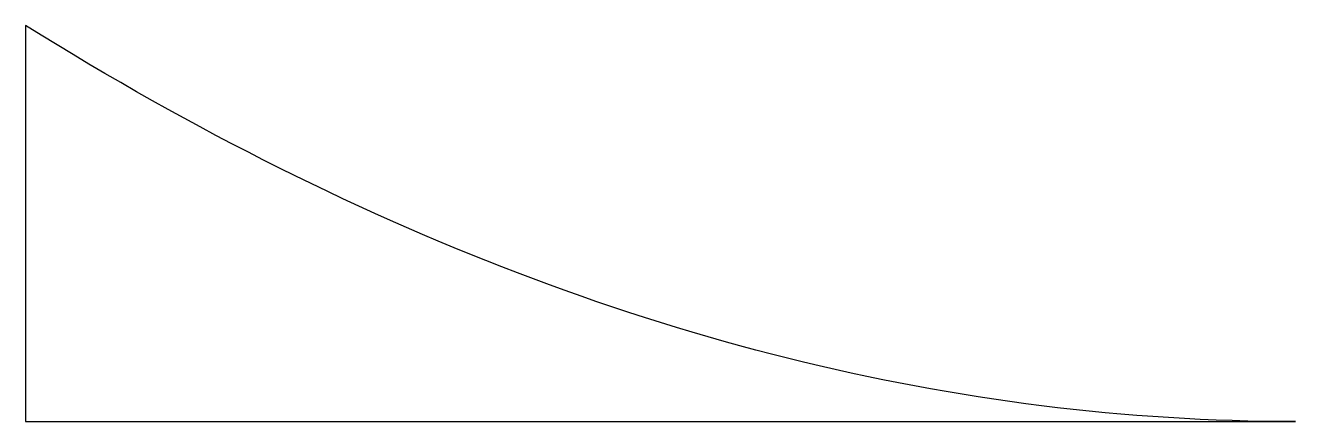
# Model space of a CAD drawing. Header units: millimetres. Extents: x -500 to 0, y 0 to 156.
import ezdxf

# ---------------------------------------------------------------- set-up
doc = ezdxf.new("R2010")
doc.units = ezdxf.units.MM

msp = doc.modelspace()

# ---------------------------------------------------------------- linework, layer by layer
for p, q in [((-493.75, 152.124375), (-500, 156)), ((-500, 156), (-500, 0)), ((-487.5, 148.2975), (-493.75, 152.124375)), ((-481.25, 144.519375), (-487.5, 148.2975)), ((-475, 140.79), (-481.25, 144.519375)), ((-468.75, 137.109375), (-475, 140.79)), ((-462.5, 133.4775), (-468.75, 137.109375)), ((-456.25, 129.894375), (-462.5, 133.4775)), ((-450, 126.36), (-456.25, 129.894375)), ((-443.75, 122.874375), (-450, 126.36)), ((-437.5, 119.4375), (-443.75, 122.874375)), ((-431.25, 116.049375), (-437.5, 119.4375)), ((-425, 112.71), (-431.25, 116.049375)), ((-418.75, 109.419375), (-425, 112.71)), ((-412.5, 106.1775), (-418.75, 109.419375)), ((-406.25, 102.984375), (-412.5, 106.1775)), ((-400, 99.84), (-406.25, 102.984375)), ((-393.75, 96.744375), (-400, 99.84)), ((-387.5, 93.6975), (-393.75, 96.744375)), ((-381.25, 90.699375), (-387.5, 93.6975)), ((-375, 87.75), (-381.25, 90.699375)), ((-368.75, 84.849375), (-375, 87.75)), ((-362.5, 81.9975), (-368.75, 84.849375)), ((-356.25, 79.194375), (-362.5, 81.9975)), ((-350, 76.44), (-356.25, 79.194375)), ((-343.75, 73.734375), (-350, 76.44)), ((-337.5, 71.0775), (-343.75, 73.734375)), ((-331.25, 68.469375), (-337.5, 71.0775)), ((-325, 65.91), (-331.25, 68.469375)), ((-318.75, 63.399375), (-325, 65.91)), ((-312.5, 60.9375), (-318.75, 63.399375)), ((-306.25, 58.524375), (-312.5, 60.9375)), ((-300, 56.16), (-306.25, 58.524375)), ((-293.75, 53.844375), (-300, 56.16)), ((-287.5, 51.5775), (-293.75, 53.844375)), ((-281.25, 49.359375), (-287.5, 51.5775)), ((-275, 47.19), (-281.25, 49.359375)), ((-268.75, 45.069375), (-275, 47.19)), ((-262.5, 42.9975), (-268.75, 45.069375)), ((-256.25, 40.974375), (-262.5, 42.9975)), ((-250, 39), (-256.25, 40.974375)), ((-243.75, 37.074375), (-250, 39)), ((-237.5, 35.1975), (-243.75, 37.074375)), ((-231.25, 33.369375), (-237.5, 35.1975)), ((-225, 31.59), (-231.25, 33.369375)), ((-218.75, 29.859375), (-225, 31.59)), ((-212.5, 28.1775), (-218.75, 29.859375)), ((-206.25, 26.544375), (-212.5, 28.1775)), ((-200, 24.96), (-206.25, 26.544375)), ((-193.75, 23.424375), (-200, 24.96)), ((-187.5, 21.9375), (-193.75, 23.424375)), ((-181.25, 20.499375), (-187.5, 21.9375)), ((-175, 19.11), (-181.25, 20.499375)), ((-168.75, 17.769375), (-175, 19.11)), ((-162.5, 16.4775), (-168.75, 17.769375)), ((-156.25, 15.234375), (-162.5, 16.4775)), ((-150, 14.04), (-156.25, 15.234375)), ((-143.75, 12.894375), (-150, 14.04)), ((-137.5, 11.7975), (-143.75, 12.894375)), ((-131.25, 10.749375), (-137.5, 11.7975)), ((-125, 9.75), (-131.25, 10.749375)), ((-118.75, 8.799375), (-125, 9.75)), ((-112.5, 7.8975), (-118.75, 8.799375)), ((-106.25, 7.044375), (-112.5, 7.8975)), ((-100, 6.24), (-106.25, 7.044375)), ((-93.75, 5.484375), (-100, 6.24)), ((-87.5, 4.7775), (-93.75, 5.484375)), ((-500, 0), (0, 0)), ((-81.25, 4.119375), (-87.5, 4.7775)), ((-75, 3.51), (-81.25, 4.119375)), ((-68.75, 2.949375), (-75, 3.51)), ((-62.5, 2.4375), (-68.75, 2.949375)), ((-56.25, 1.974375), (-62.5, 2.4375)), ((-50, 1.56), (-56.25, 1.974375)), ((-43.75, 1.194375), (-50, 1.56)), ((-37.5, 0.8775), (-43.75, 1.194375)), ((-31.25, 0.609375), (-37.5, 0.8775)), ((-25, 0.39), (-31.25, 0.609375)), ((-18.75, 0.219375), (-25, 0.39)), ((-12.5, 0.0975), (-18.75, 0.219375)), ((-6.25, 0.024375), (-12.5, 0.0975)), ((0, 0), (-6.25, 0.024375))]:
    msp.add_line(p, q)

doc.saveas('drawing.dxf')
